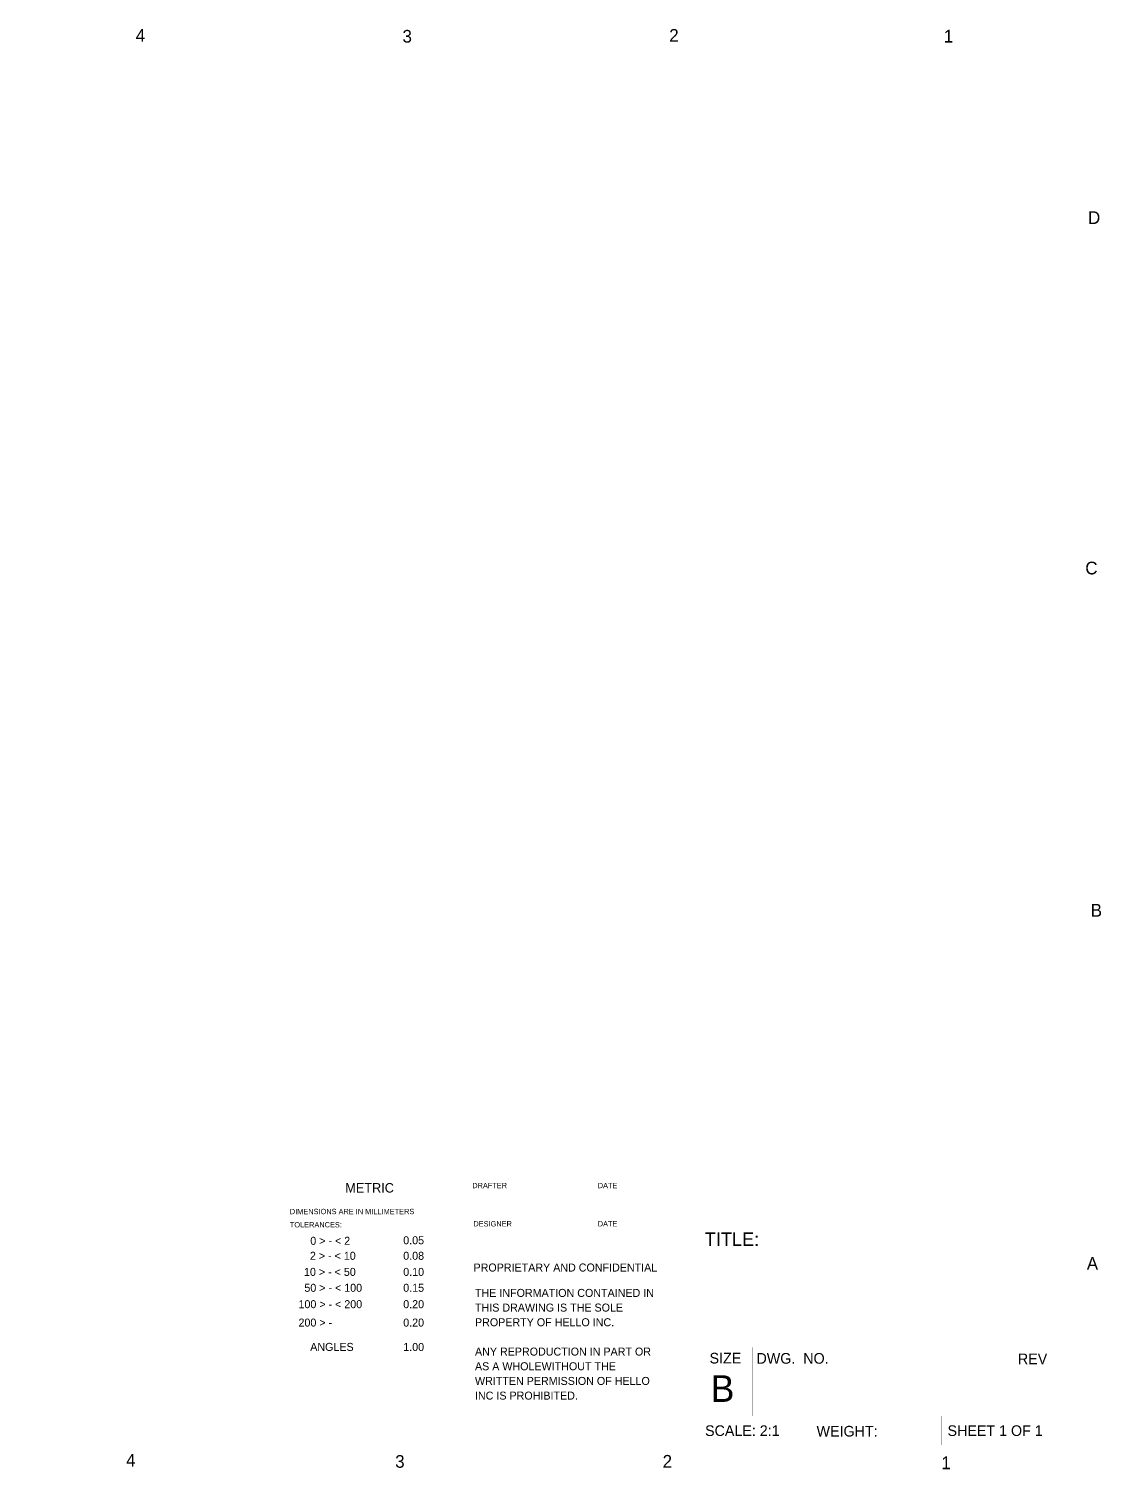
# Model space of a CAD drawing. Header units: millimetres. Extents: x 111 to 521, y 105 to 375.
# Drawn here: x 320.4 to 521.3, y 105.4 to 375.4 of the extents above; entities that cross this region are included whole.
import ezdxf

# ---------------------------------------------------------------- set-up
doc = ezdxf.new("R2010")
doc.units = ezdxf.units.MM
doc.layers.add('DrillDrawing', color=1, linetype='Continuous')

msp = doc.modelspace()

# ---------------------------------------------------------------- linework, layer by layer
at = {"layer": 'DrillDrawing', "const_width": 0.0038}
for points in [[(115.91, 370.31), (515.96, 370.31)], [(365.93, 370.31), (365.93, 372.46)], [(415.94, 370.31), (415.94, 372.46)], [(465.94, 370.31), (465.94, 372.46)], [(515.96, 109.96), (515.96, 370.31)], [(515.96, 305.11), (519.13, 305.11)], [(515.96, 174.94), (519.13, 174.94)], [(367.83, 109.96), (367.83, 159.85)], [(367.83, 159.85), (515.96, 159.85)], [(402.92, 109.96), (402.92, 159.85)], [(425.56, 145.57), (425.56, 159.85)], [(445.89, 109.96), (445.89, 159.85)], [(367.83, 155.93), (402.92, 155.93)], [(402.92, 152.71), (425.56, 152.71)], [(425.56, 152.71), (445.89, 152.71)], [(445.89, 150.53), (515.96, 150.53)], [(402.92, 145.57), (445.89, 145.57)], [(445.89, 128.24), (515.96, 128.24)], [(455.93, 115.37), (455.93, 128.24)], [(501.43, 115.37), (501.43, 128.24)], [(445.89, 115.37), (515.96, 115.37)], [(466.79, 109.96), (466.79, 115.37)], [(491.48, 109.96), (491.48, 115.37)], [(115.91, 109.96), (515.96, 109.96)], [(365.93, 107.8), (365.93, 109.96)], [(415.94, 107.8), (415.94, 109.96)], [(465.94, 107.8), (465.94, 109.96)]]:
    msp.add_lwpolyline(points, dxfattribs=at)
at = {"layer": 'DrillDrawing', "const_width": 0.0019}
for points in [[(365.93, 372.46, 1), (365.93, 372.46, 1)], [(365.93, 370.31, 1), (365.93, 370.31, 1)], [(415.94, 372.46, 1), (415.94, 372.46, 1)], [(415.94, 370.31, 1), (415.94, 370.31, 1)], [(465.94, 372.46, 1), (465.95, 372.46, 1)], [(465.94, 370.31, 1), (465.95, 370.31, 1)], [(515.96, 370.31, 1), (515.96, 370.31, 1)], [(515.96, 370.31, 1), (515.96, 370.31, 1)], [(515.96, 305.11, 1), (515.96, 305.11, 1)], [(519.13, 305.11, 1), (519.13, 305.11, 1)], [(515.96, 174.94, 1), (515.96, 174.94, 1)], [(519.13, 174.94, 1), (519.13, 174.94, 1)], [(367.83, 159.85, 1), (367.83, 159.85, 1)], [(367.83, 159.85, 1), (367.83, 159.85, 1)], [(402.92, 159.85, 1), (402.92, 159.85, 1)], [(425.56, 159.85, 1), (425.56, 159.85, 1)], [(445.88, 159.85, 1), (445.89, 159.85, 1)], [(515.96, 159.85, 1), (515.96, 159.85, 1)], [(367.83, 155.93, 1), (367.83, 155.93, 1)], [(402.92, 155.93, 1), (402.92, 155.93, 1)], [(402.92, 152.71, 1), (402.92, 152.71, 1)], [(425.56, 152.71, 1), (425.56, 152.71, 1)], [(425.56, 152.71, 1), (425.56, 152.71, 1)], [(445.88, 152.71, 1), (445.89, 152.71, 1)], [(445.88, 150.53, 1), (445.89, 150.53, 1)], [(515.96, 150.53, 1), (515.96, 150.53, 1)], [(402.92, 145.57, 1), (402.92, 145.57, 1)], [(425.56, 145.57, 1), (425.56, 145.57, 1)], [(445.88, 145.57, 1), (445.89, 145.57, 1)], [(445.88, 128.24, 1), (445.89, 128.24, 1)], [(455.93, 128.24, 1), (455.93, 128.24, 1)], [(501.43, 128.24, 1), (501.43, 128.24, 1)], [(515.96, 128.24, 1), (515.96, 128.24, 1)], [(445.88, 115.37, 1), (445.89, 115.37, 1)], [(455.93, 115.37, 1), (455.93, 115.37, 1)], [(466.79, 115.37, 1), (466.79, 115.37, 1)], [(491.48, 115.37, 1), (491.48, 115.37, 1)], [(501.43, 115.37, 1), (501.43, 115.37, 1)], [(515.96, 115.37, 1), (515.96, 115.37, 1)], [(365.93, 109.96, 1), (365.93, 109.96, 1)], [(367.83, 109.96, 1), (367.83, 109.96, 1)], [(402.92, 109.96, 1), (402.92, 109.96, 1)], [(415.94, 109.96, 1), (415.94, 109.96, 1)], [(445.88, 109.96, 1), (445.89, 109.96, 1)], [(465.94, 109.96, 1), (465.95, 109.96, 1)], [(466.79, 109.96, 1), (466.79, 109.96, 1)], [(491.48, 109.96, 1), (491.48, 109.96, 1)], [(515.96, 109.96, 1), (515.96, 109.96, 1)], [(515.96, 109.96, 1), (515.96, 109.96, 1)], [(365.93, 107.8, 1), (365.93, 107.8, 1)], [(415.94, 107.8, 1), (415.94, 107.8, 1)], [(465.94, 107.8, 1), (465.95, 107.8, 1)]]:
    msp.add_lwpolyline(points, format="xyb", close=True, dxfattribs=at)

# ---------------------------------------------------------------- texts
at = {"layer": 'DrillDrawing'}
for s, height, p in [('4', 2.38, (340.39, 373)), ('2', 2.38, (440.39, 373.01)), ('3', 2.38, (390.39, 372.84)), ('1', 2.38, (491.86, 372.86)), ('D', 2.38, (518.88, 338.84)), ('C', 2.38, (518.37, 273.16)), ('B', 2.38, (519.39, 209)), ('METRIC', 1.778, (379.67, 157.28)), ('DRAFTER', 1, (403.47, 158.1)), ('DATE', 1, (426.99, 158.1)), ('DIMENSIONS ARE IN MILLIMETERS', 1, (369.28, 153.23)), ('TOLERANCES:', 1, (369.28, 150.75)), ('DESIGNER', 1, (403.68, 150.93)), ('DATE', 1, (426.99, 150.93)), ('0 > - < 2', 1.5, (373.11, 147.49)), ('0.05', 1.5, (390.53, 147.59)), ('TITLE:', 2.54, (447.05, 147.27)), ('2 > - < 10', 1.5, (373.04, 144.68)), ('0.08', 1.5, (390.53, 144.68)), ('10 > - < 50', 1.5, (371.93, 141.66)), ('0.10', 1.5, (390.53, 141.66)), ('PROPRIETARY AND CONFIDENTIAL', 1.5, (403.7, 142.48)), ('A', 2.38, (518.65, 142.8)), ('50 > - < 100', 1.5, (372, 138.68)), ('0.15', 1.5, (390.53, 138.68)), ('THE INFORMATION CONTAINED IN ', 1.5, (403.98, 137.72)), ('100 > - < 200', 1.5, (370.9, 135.61)), ('0.20', 1.5, (390.53, 135.61)), ('THIS DRAWING IS THE SOLE ', 1.5, (403.98, 134.97)), ('200 > - ', 1.5, (370.9, 132.16)), ('0.20', 1.5, (390.53, 132.16)), ('PROPERTY OF HELLO INC.  ', 1.5, (403.98, 132.22)), ('ANGLES', 1.5, (373.1, 127.6)), ('1.00', 1.5, (390.53, 127.58)), ('ANY REPRODUCTION IN PART OR ', 1.5, (403.98, 126.72)), ('SIZE', 2, (447.94, 125.24)), ('DWG.  NO.', 2, (456.74, 125.2)), ('REV', 2, (505.74, 125.11)), ('AS A WHOLEWITHOUT THE ', 1.5, (403.98, 123.97)), ('WRITTEN PERMISSION OF HELLO ', 1.5, (403.98, 121.22)), ('B', 5, (448.14, 118.04)), ('INC IS PROHIBITED.', 1.5, (403.98, 118.47)), ('SCALE: 2:1', 2, (447.1, 111.65)), ('WEIGHT: ', 2, (468, 111.55)), ('SHEET 1 OF 1', 2, (492.55, 111.65)), ('4', 2.38, (338.59, 105.92)), ('3', 2.38, (389.02, 105.69)), ('2', 2.38, (439.15, 105.71)), ('1', 2.38, (491.37, 105.43))]:
    msp.add_text(s, height=height, dxfattribs=at).set_placement(p)

doc.saveas('drawing.dxf')
